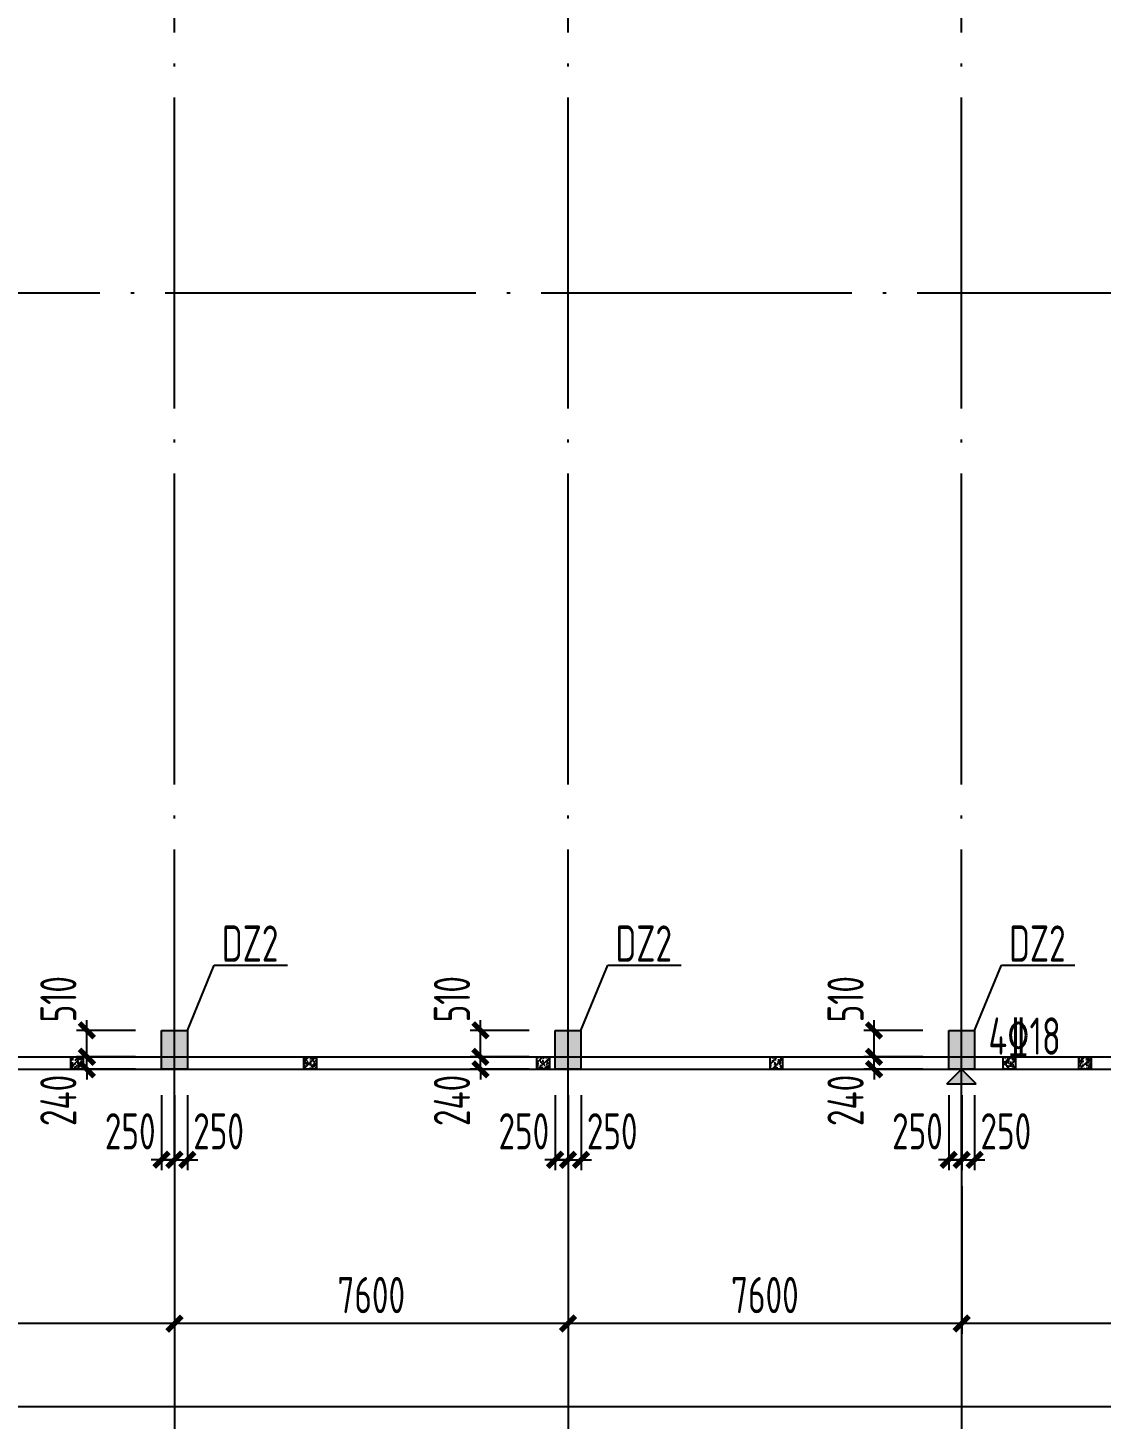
# Model space of a CAD drawing. Extents: x -3102990 to -851544, y -5293060 to -2540151.
# Drawn here: x -2272817 to -2262454, y -2657767 to -2644335 of the extents above; entities that cross this region are included whole.
import ezdxf

# ---------------------------------------------------------------- set-up
doc = ezdxf.new("R2010")
doc.units = 0
doc.header["$LTSCALE"] = 1000
doc.header["$PDMODE"] = 1
doc.linetypes.add('DOTE', pattern=[2.42, 2, -0.2, 0.02, -0.2])
doc.layers.get('0').update_dxf_attribs({"linetype": 'CONTINUOUS'})
doc.layers.get('Defpoints').update_dxf_attribs({"linetype": 'CONTINUOUS'})
for name, color, linetype in [('AXIS', 253, 'DOTE'), ('BEAM_CON', 4, 'CONTINUOUS'), ('COLU', 7, 'CONTINUOUS'), ('DIM', 3, 'CONTINUOUS'), ('HATCH', 254, 'CONTINUOUS'), ('NUM', 7, 'CONTINUOUS'), ('TEXT', 7, 'CONTINUOUS')]:
    doc.layers.add(name, color=color, linetype=linetype)
doc.styles.add('TSSD_Dimension', font='tssdeng.shx', dxfattribs={"width": 0.7, "bigfont": 'Hztxt.shx'})
doc.styles.add('TSSD_Label', font='tssdeng.shx', dxfattribs={"width": 0.75, "bigfont": 'hztxt.shx'})
doc.styles.add('TSSD_Rein', font='Tssdeng.shx', dxfattribs={"width": 0.75, "bigfont": 'hztxt.shx'})
doc.dimstyles.new('TSSD_200_100', dxfattribs={"dimtxt": 350, "dimasz": 100, "dimexe": 100, "dimexo": 250, "dimgap": 100, "dimtad": 1, "dimdec": 0, "dimlfac": 2, "dimzin": 0, "dimdsep": 46, "dimtxsty": 'TSSD_Dimension', "dimblk": 'ARCHTICK', "dimcen": 0, "dimdle": 100, "dimclrt": 7, "dimadec": 0, "dimazin": 0, "dimtfac": 1, "dimtdec": 0, "dimtix": 1, "dimtmove": 2, "dimatfit": 3, "dimfxl": 1, "dimtolj": 1, "dimtzin": 0, "dimarcsym": 0})

# ---------------------------------------------------------------- blocks, each defined once
blk = doc.blocks.new('_ArchTick')
at = {"color": 0, "const_width": 0.5}
blk.add_lwpolyline([(-0.71, -0.71), (0.71, 0.71)], dxfattribs=at)
blk = doc.blocks.new('*D1112')
at = {"layer": 'Defpoints', "color": 0, "ltscale": 1.5}
for p in [(-2263801, -2655269), (-2259401, -2655269), (-2263801, -2656844)]:
    blk.add_point(p, dxfattribs=at)
at = {"layer": 'DIM', "color": 0, "lineweight": -2, "ltscale": 1.5}
for p, q in [((-2263801, -2655519), (-2263801, -2656944)), ((-2259401, -2655519), (-2259401, -2656944)), ((-2259301, -2656844), (-2263901, -2656844))]:
    blk.add_line(p, q, dxfattribs=at)
at = {"layer": 'DIM', "color": 0, "lineweight": -2, "ltscale": 1.5, "xscale": 100, "yscale": 100, "zscale": 100, "rotation": 180}
blk.add_blockref('_ArchTick', (-2263801, -2656844), dxfattribs=at)
at = {"layer": 'DIM', "color": 0, "lineweight": -2, "ltscale": 1.5, "xscale": 100, "yscale": 100, "zscale": 100}
blk.add_blockref('_ArchTick', (-2259401, -2656844), dxfattribs=at)
at = {"layer": 'DIM', "color": 7, "ltscale": 1.5, "insert": (-2261601, -2656569), "char_height": 350, "attachment_point": 5, "style": 'TSSD_Dimension'}
blk.add_mtext('\\A1;8800', dxfattribs=at)
blk = doc.blocks.new('*D1113')
at = {"layer": 'Defpoints', "color": 0, "ltscale": 1.5}
for p in [(-2267601, -2655269), (-2263801, -2655269), (-2267601, -2656844)]:
    blk.add_point(p, dxfattribs=at)
at = {"layer": 'DIM', "color": 0, "lineweight": -2, "ltscale": 1.5}
for p, q in [((-2267601, -2655519), (-2267601, -2656944)), ((-2263801, -2655519), (-2263801, -2656944)), ((-2263701, -2656844), (-2267701, -2656844))]:
    blk.add_line(p, q, dxfattribs=at)
at = {"layer": 'DIM', "color": 0, "lineweight": -2, "ltscale": 1.5, "xscale": 100, "yscale": 100, "zscale": 100, "rotation": 180}
blk.add_blockref('_ArchTick', (-2267601, -2656844), dxfattribs=at)
at = {"layer": 'DIM', "color": 0, "lineweight": -2, "ltscale": 1.5, "xscale": 100, "yscale": 100, "zscale": 100}
blk.add_blockref('_ArchTick', (-2263801, -2656844), dxfattribs=at)
at = {"layer": 'DIM', "color": 7, "ltscale": 1.5, "insert": (-2265701, -2656569), "char_height": 350, "attachment_point": 5, "style": 'TSSD_Dimension'}
blk.add_mtext('\\A1;7600', dxfattribs=at)
blk = doc.blocks.new('*D1114')
at = {"layer": 'Defpoints', "color": 0, "ltscale": 1.5}
for p in [(-2271401, -2655269), (-2267601, -2655269), (-2271401, -2656844)]:
    blk.add_point(p, dxfattribs=at)
at = {"layer": 'DIM', "color": 0, "lineweight": -2, "ltscale": 1.5}
for p, q in [((-2271401, -2655519), (-2271401, -2656944)), ((-2267601, -2655519), (-2267601, -2656944)), ((-2267501, -2656844), (-2271501, -2656844))]:
    blk.add_line(p, q, dxfattribs=at)
at = {"layer": 'DIM', "color": 0, "lineweight": -2, "ltscale": 1.5, "xscale": 100, "yscale": 100, "zscale": 100, "rotation": 180}
blk.add_blockref('_ArchTick', (-2271401, -2656844), dxfattribs=at)
at = {"layer": 'DIM', "color": 0, "lineweight": -2, "ltscale": 1.5, "xscale": 100, "yscale": 100, "zscale": 100}
blk.add_blockref('_ArchTick', (-2267601, -2656844), dxfattribs=at)
at = {"layer": 'DIM', "color": 7, "ltscale": 1.5, "insert": (-2269501, -2656569), "char_height": 350, "attachment_point": 5, "style": 'TSSD_Dimension'}
blk.add_mtext('\\A1;7600', dxfattribs=at)
blk = doc.blocks.new('*D1115')
at = {"layer": 'Defpoints', "color": 0, "ltscale": 1.5}
for p in [(-2275201, -2655269), (-2271401, -2655269), (-2275201, -2656844)]:
    blk.add_point(p, dxfattribs=at)
at = {"layer": 'DIM', "color": 0, "lineweight": -2, "ltscale": 1.5}
for p, q in [((-2275201, -2655519), (-2275201, -2656944)), ((-2271401, -2655519), (-2271401, -2656944)), ((-2271301, -2656844), (-2275301, -2656844))]:
    blk.add_line(p, q, dxfattribs=at)
at = {"layer": 'DIM', "color": 0, "lineweight": -2, "ltscale": 1.5, "xscale": 100, "yscale": 100, "zscale": 100, "rotation": 180}
blk.add_blockref('_ArchTick', (-2275201, -2656844), dxfattribs=at)
at = {"layer": 'DIM', "color": 0, "lineweight": -2, "ltscale": 1.5, "xscale": 100, "yscale": 100, "zscale": 100}
blk.add_blockref('_ArchTick', (-2271401, -2656844), dxfattribs=at)
at = {"layer": 'DIM', "color": 7, "ltscale": 1.5, "insert": (-2273301, -2656569), "char_height": 350, "attachment_point": 5, "style": 'TSSD_Dimension'}
blk.add_mtext('\\A1;7600', dxfattribs=at)
blk = doc.blocks.new('*D1131')
at = {"layer": 'Defpoints', "color": 0, "ltscale": 1.5}
for p in [(-2332201, -2655269), (-2256201, -2655269), (-2256201, -2657644)]:
    blk.add_point(p, dxfattribs=at)
at = {"layer": 'DIM', "color": 0, "lineweight": -2, "ltscale": 1.5}
for p, q in [((-2332201, -2655519), (-2332201, -2657744)), ((-2256201, -2655519), (-2256201, -2657744)), ((-2332301, -2657644), (-2256101, -2657644))]:
    blk.add_line(p, q, dxfattribs=at)
at = {"layer": 'DIM', "color": 0, "lineweight": -2, "ltscale": 1.5, "xscale": 100, "yscale": 100, "zscale": 100, "rotation": 180}
blk.add_blockref('_ArchTick', (-2332201, -2657644), dxfattribs=at)
at = {"layer": 'DIM', "color": 0, "lineweight": -2, "ltscale": 1.5, "xscale": 100, "yscale": 100, "zscale": 100}
blk.add_blockref('_ArchTick', (-2256201, -2657644), dxfattribs=at)
at = {"layer": 'DIM', "color": 7, "ltscale": 1.5, "insert": (-2294201, -2657369), "char_height": 350, "attachment_point": 5, "style": 'TSSD_Dimension'}
blk.add_mtext('\\A1;152000', dxfattribs=at)
blk = doc.blocks.new('*D1353')
at = {"layer": 'Defpoints', "color": 0, "ltscale": 1.5}
for p in [(-2271526, -2654389), (-2271401, -2654389), (-2271401, -2655263)]:
    blk.add_point(p, dxfattribs=at)
at = {"layer": 'DIM', "color": 0, "lineweight": -2, "ltscale": 1.5}
for p, q in [((-2271526, -2654639), (-2271526, -2655363)), ((-2271401, -2654639), (-2271401, -2655363)), ((-2271526, -2655263), (-2271626, -2655263)), ((-2271526, -2655263), (-2271401, -2655263)), ((-2271401, -2655263), (-2271301, -2655263))]:
    blk.add_line(p, q, dxfattribs=at)
at = {"layer": 'DIM', "color": 0, "lineweight": -2, "ltscale": 1.5, "xscale": 100, "yscale": 100, "zscale": 100}
blk.add_blockref('_ArchTick', (-2271526, -2655263), dxfattribs=at)
at = {"layer": 'DIM', "color": 0, "lineweight": -2, "ltscale": 1.5, "xscale": 100, "yscale": 100, "zscale": 100, "rotation": 180}
blk.add_blockref('_ArchTick', (-2271401, -2655263), dxfattribs=at)
at = {"layer": 'DIM', "color": 7, "ltscale": 1.5, "insert": (-2271828, -2654988), "char_height": 350, "attachment_point": 5, "style": 'TSSD_Dimension'}
blk.add_mtext('\\A1;250', dxfattribs=at)
blk = doc.blocks.new('*D1354')
at = {"layer": 'Defpoints', "color": 0, "ltscale": 1.5}
for p in [(-2271401, -2654389), (-2271276, -2654389), (-2271276, -2655263)]:
    blk.add_point(p, dxfattribs=at)
at = {"layer": 'DIM', "color": 0, "lineweight": -2, "ltscale": 1.5}
for p, q in [((-2271401, -2654639), (-2271401, -2655363)), ((-2271276, -2654639), (-2271276, -2655363)), ((-2271401, -2655263), (-2271501, -2655263)), ((-2271401, -2655263), (-2271276, -2655263)), ((-2271276, -2655263), (-2271176, -2655263))]:
    blk.add_line(p, q, dxfattribs=at)
at = {"layer": 'DIM', "color": 0, "lineweight": -2, "ltscale": 1.5, "xscale": 100, "yscale": 100, "zscale": 100}
blk.add_blockref('_ArchTick', (-2271401, -2655263), dxfattribs=at)
at = {"layer": 'DIM', "color": 0, "lineweight": -2, "ltscale": 1.5, "xscale": 100, "yscale": 100, "zscale": 100, "rotation": 180}
blk.add_blockref('_ArchTick', (-2271276, -2655263), dxfattribs=at)
at = {"layer": 'DIM', "color": 7, "ltscale": 1.5, "insert": (-2270975, -2654988), "char_height": 350, "attachment_point": 5, "style": 'TSSD_Dimension'}
blk.add_mtext('\\A1;250', dxfattribs=at)
blk = doc.blocks.new('*D1355')
at = {"layer": 'Defpoints', "color": 0, "ltscale": 1.5}
for p in [(-2272247, -2654269), (-2271526, -2654269), (-2271526, -2654389)]:
    blk.add_point(p, dxfattribs=at)
at = {"layer": 'DIM', "color": 0, "lineweight": -2, "ltscale": 1.5}
for p, q in [((-2272247, -2654269), (-2272247, -2654169)), ((-2271776, -2654269), (-2272347, -2654269)), ((-2272247, -2654389), (-2272247, -2654269)), ((-2271776, -2654389), (-2272347, -2654389)), ((-2272247, -2654389), (-2272247, -2654489))]:
    blk.add_line(p, q, dxfattribs=at)
at = {"layer": 'DIM', "color": 0, "lineweight": -2, "ltscale": 1.5, "xscale": 100, "yscale": 100, "zscale": 100}
for p, rotation in [((-2272247, -2654269), 270), ((-2272247, -2654389), 90)]:
    blk.add_blockref('_ArchTick', p, dxfattribs=dict(at, rotation=rotation))
at = {"layer": 'DIM', "color": 7, "ltscale": 1.5, "insert": (-2272522, -2654690), "char_height": 350, "attachment_point": 5, "rotation": 90, "style": 'TSSD_Dimension'}
blk.add_mtext('\\A1;240', dxfattribs=at)
blk = doc.blocks.new('*D1356')
at = {"layer": 'Defpoints', "color": 0, "ltscale": 1.5}
for p in [(-2272247, -2654014), (-2271526, -2654014), (-2271526, -2654269)]:
    blk.add_point(p, dxfattribs=at)
at = {"layer": 'DIM', "color": 0, "lineweight": -2, "ltscale": 1.5}
for p, q in [((-2272247, -2654369), (-2272247, -2653914)), ((-2271776, -2654014), (-2272347, -2654014)), ((-2271776, -2654269), (-2272347, -2654269))]:
    blk.add_line(p, q, dxfattribs=at)
at = {"layer": 'DIM', "color": 0, "lineweight": -2, "ltscale": 1.5, "xscale": 100, "yscale": 100, "zscale": 100}
for p, rotation in [((-2272247, -2654014), 90), ((-2272247, -2654269), 270)]:
    blk.add_blockref('_ArchTick', p, dxfattribs=dict(at, rotation=rotation))
at = {"layer": 'DIM', "color": 7, "ltscale": 1.5, "insert": (-2272522, -2653713), "char_height": 350, "attachment_point": 5, "rotation": 90, "style": 'TSSD_Dimension'}
blk.add_mtext('\\A1;510', dxfattribs=at)
blk = doc.blocks.new('*D1361')
at = {"layer": 'Defpoints', "color": 0, "ltscale": 1.5}
for p in [(-2267726, -2654389), (-2267601, -2654389), (-2267601, -2655263)]:
    blk.add_point(p, dxfattribs=at)
at = {"layer": 'DIM', "color": 0, "lineweight": -2, "ltscale": 1.5}
for p, q in [((-2267726, -2654639), (-2267726, -2655363)), ((-2267601, -2654639), (-2267601, -2655363)), ((-2267726, -2655263), (-2267826, -2655263)), ((-2267726, -2655263), (-2267601, -2655263)), ((-2267601, -2655263), (-2267501, -2655263))]:
    blk.add_line(p, q, dxfattribs=at)
at = {"layer": 'DIM', "color": 0, "lineweight": -2, "ltscale": 1.5, "xscale": 100, "yscale": 100, "zscale": 100}
blk.add_blockref('_ArchTick', (-2267726, -2655263), dxfattribs=at)
at = {"layer": 'DIM', "color": 0, "lineweight": -2, "ltscale": 1.5, "xscale": 100, "yscale": 100, "zscale": 100, "rotation": 180}
blk.add_blockref('_ArchTick', (-2267601, -2655263), dxfattribs=at)
at = {"layer": 'DIM', "color": 7, "ltscale": 1.5, "insert": (-2268028, -2654988), "char_height": 350, "attachment_point": 5, "style": 'TSSD_Dimension'}
blk.add_mtext('\\A1;250', dxfattribs=at)
blk = doc.blocks.new('*D1362')
at = {"layer": 'Defpoints', "color": 0, "ltscale": 1.5}
for p in [(-2267601, -2654389), (-2267476, -2654389), (-2267476, -2655263)]:
    blk.add_point(p, dxfattribs=at)
at = {"layer": 'DIM', "color": 0, "lineweight": -2, "ltscale": 1.5}
for p, q in [((-2267601, -2654639), (-2267601, -2655363)), ((-2267476, -2654639), (-2267476, -2655363)), ((-2267601, -2655263), (-2267701, -2655263)), ((-2267601, -2655263), (-2267476, -2655263)), ((-2267476, -2655263), (-2267376, -2655263))]:
    blk.add_line(p, q, dxfattribs=at)
at = {"layer": 'DIM', "color": 0, "lineweight": -2, "ltscale": 1.5, "xscale": 100, "yscale": 100, "zscale": 100}
blk.add_blockref('_ArchTick', (-2267601, -2655263), dxfattribs=at)
at = {"layer": 'DIM', "color": 0, "lineweight": -2, "ltscale": 1.5, "xscale": 100, "yscale": 100, "zscale": 100, "rotation": 180}
blk.add_blockref('_ArchTick', (-2267476, -2655263), dxfattribs=at)
at = {"layer": 'DIM', "color": 7, "ltscale": 1.5, "insert": (-2267175, -2654988), "char_height": 350, "attachment_point": 5, "style": 'TSSD_Dimension'}
blk.add_mtext('\\A1;250', dxfattribs=at)
blk = doc.blocks.new('*D1363')
at = {"layer": 'Defpoints', "color": 0, "ltscale": 1.5}
for p in [(-2268447, -2654269), (-2267726, -2654269), (-2267726, -2654389)]:
    blk.add_point(p, dxfattribs=at)
at = {"layer": 'DIM', "color": 0, "lineweight": -2, "ltscale": 1.5}
for p, q in [((-2268447, -2654269), (-2268447, -2654169)), ((-2267976, -2654269), (-2268547, -2654269)), ((-2268447, -2654389), (-2268447, -2654269)), ((-2267976, -2654389), (-2268547, -2654389)), ((-2268447, -2654389), (-2268447, -2654489))]:
    blk.add_line(p, q, dxfattribs=at)
at = {"layer": 'DIM', "color": 0, "lineweight": -2, "ltscale": 1.5, "xscale": 100, "yscale": 100, "zscale": 100}
for p, rotation in [((-2268447, -2654269), 270), ((-2268447, -2654389), 90)]:
    blk.add_blockref('_ArchTick', p, dxfattribs=dict(at, rotation=rotation))
at = {"layer": 'DIM', "color": 7, "ltscale": 1.5, "insert": (-2268722, -2654690), "char_height": 350, "attachment_point": 5, "rotation": 90, "style": 'TSSD_Dimension'}
blk.add_mtext('\\A1;240', dxfattribs=at)
blk = doc.blocks.new('*D1364')
at = {"layer": 'Defpoints', "color": 0, "ltscale": 1.5}
for p in [(-2268447, -2654014), (-2267726, -2654014), (-2267726, -2654269)]:
    blk.add_point(p, dxfattribs=at)
at = {"layer": 'DIM', "color": 0, "lineweight": -2, "ltscale": 1.5}
for p, q in [((-2268447, -2654369), (-2268447, -2653914)), ((-2267976, -2654014), (-2268547, -2654014)), ((-2267976, -2654269), (-2268547, -2654269))]:
    blk.add_line(p, q, dxfattribs=at)
at = {"layer": 'DIM', "color": 0, "lineweight": -2, "ltscale": 1.5, "xscale": 100, "yscale": 100, "zscale": 100}
for p, rotation in [((-2268447, -2654014), 90), ((-2268447, -2654269), 270)]:
    blk.add_blockref('_ArchTick', p, dxfattribs=dict(at, rotation=rotation))
at = {"layer": 'DIM', "color": 7, "ltscale": 1.5, "insert": (-2268722, -2653713), "char_height": 350, "attachment_point": 5, "rotation": 90, "style": 'TSSD_Dimension'}
blk.add_mtext('\\A1;510', dxfattribs=at)
blk = doc.blocks.new('*D1369')
at = {"layer": 'Defpoints', "color": 0, "ltscale": 1.5}
for p in [(-2263926, -2654389), (-2263801, -2654389), (-2263801, -2655263)]:
    blk.add_point(p, dxfattribs=at)
at = {"layer": 'DIM', "color": 0, "lineweight": -2, "ltscale": 1.5}
for p, q in [((-2263926, -2654639), (-2263926, -2655363)), ((-2263801, -2654639), (-2263801, -2655363)), ((-2263926, -2655263), (-2264026, -2655263)), ((-2263926, -2655263), (-2263801, -2655263)), ((-2263801, -2655263), (-2263701, -2655263))]:
    blk.add_line(p, q, dxfattribs=at)
at = {"layer": 'DIM', "color": 0, "lineweight": -2, "ltscale": 1.5, "xscale": 100, "yscale": 100, "zscale": 100}
blk.add_blockref('_ArchTick', (-2263926, -2655263), dxfattribs=at)
at = {"layer": 'DIM', "color": 0, "lineweight": -2, "ltscale": 1.5, "xscale": 100, "yscale": 100, "zscale": 100, "rotation": 180}
blk.add_blockref('_ArchTick', (-2263801, -2655263), dxfattribs=at)
at = {"layer": 'DIM', "color": 7, "ltscale": 1.5, "insert": (-2264228, -2654988), "char_height": 350, "attachment_point": 5, "style": 'TSSD_Dimension'}
blk.add_mtext('\\A1;250', dxfattribs=at)
blk = doc.blocks.new('*D1370')
at = {"layer": 'Defpoints', "color": 0, "ltscale": 1.5}
for p in [(-2263801, -2654389), (-2263676, -2654389), (-2263676, -2655263)]:
    blk.add_point(p, dxfattribs=at)
at = {"layer": 'DIM', "color": 0, "lineweight": -2, "ltscale": 1.5}
for p, q in [((-2263801, -2654639), (-2263801, -2655363)), ((-2263676, -2654639), (-2263676, -2655363)), ((-2263801, -2655263), (-2263901, -2655263)), ((-2263801, -2655263), (-2263676, -2655263)), ((-2263676, -2655263), (-2263576, -2655263))]:
    blk.add_line(p, q, dxfattribs=at)
at = {"layer": 'DIM', "color": 0, "lineweight": -2, "ltscale": 1.5, "xscale": 100, "yscale": 100, "zscale": 100}
blk.add_blockref('_ArchTick', (-2263801, -2655263), dxfattribs=at)
at = {"layer": 'DIM', "color": 0, "lineweight": -2, "ltscale": 1.5, "xscale": 100, "yscale": 100, "zscale": 100, "rotation": 180}
blk.add_blockref('_ArchTick', (-2263676, -2655263), dxfattribs=at)
at = {"layer": 'DIM', "color": 7, "ltscale": 1.5, "insert": (-2263375, -2654988), "char_height": 350, "attachment_point": 5, "style": 'TSSD_Dimension'}
blk.add_mtext('\\A1;250', dxfattribs=at)
blk = doc.blocks.new('*D1371')
at = {"layer": 'Defpoints', "color": 0, "ltscale": 1.5}
for p in [(-2264647, -2654269), (-2263926, -2654269), (-2263926, -2654389)]:
    blk.add_point(p, dxfattribs=at)
at = {"layer": 'DIM', "color": 0, "lineweight": -2, "ltscale": 1.5}
for p, q in [((-2264647, -2654269), (-2264647, -2654169)), ((-2264176, -2654269), (-2264747, -2654269)), ((-2264647, -2654389), (-2264647, -2654269)), ((-2264176, -2654389), (-2264747, -2654389)), ((-2264647, -2654389), (-2264647, -2654489))]:
    blk.add_line(p, q, dxfattribs=at)
at = {"layer": 'DIM', "color": 0, "lineweight": -2, "ltscale": 1.5, "xscale": 100, "yscale": 100, "zscale": 100}
for p, rotation in [((-2264647, -2654269), 270), ((-2264647, -2654389), 90)]:
    blk.add_blockref('_ArchTick', p, dxfattribs=dict(at, rotation=rotation))
at = {"layer": 'DIM', "color": 7, "ltscale": 1.5, "insert": (-2264922, -2654690), "char_height": 350, "attachment_point": 5, "rotation": 90, "style": 'TSSD_Dimension'}
blk.add_mtext('\\A1;240', dxfattribs=at)
blk = doc.blocks.new('*D1372')
at = {"layer": 'Defpoints', "color": 0, "ltscale": 1.5}
for p in [(-2264647, -2654014), (-2263926, -2654014), (-2263926, -2654269)]:
    blk.add_point(p, dxfattribs=at)
at = {"layer": 'DIM', "color": 0, "lineweight": -2, "ltscale": 1.5}
for p, q in [((-2264647, -2654369), (-2264647, -2653914)), ((-2264176, -2654014), (-2264747, -2654014)), ((-2264176, -2654269), (-2264747, -2654269))]:
    blk.add_line(p, q, dxfattribs=at)
at = {"layer": 'DIM', "color": 0, "lineweight": -2, "ltscale": 1.5, "xscale": 100, "yscale": 100, "zscale": 100}
for p, rotation in [((-2264647, -2654014), 90), ((-2264647, -2654269), 270)]:
    blk.add_blockref('_ArchTick', p, dxfattribs=dict(at, rotation=rotation))
at = {"layer": 'DIM', "color": 7, "ltscale": 1.5, "insert": (-2264922, -2653713), "char_height": 350, "attachment_point": 5, "rotation": 90, "style": 'TSSD_Dimension'}
blk.add_mtext('\\A1;510', dxfattribs=at)
blk = doc.blocks.new('A$C728275D6')
at = {"ltscale": 1.5}
blk.add_hatch(color=256, dxfattribs=at).paths.add_polyline_path([(-153, 49), (130, 49), (-11, -92)])
for p, q in [((-153, 49), (-11, -92)), ((-153, 49), (130, 49)), ((130, 49), (-11, -92))]:
    blk.add_line(p, q, dxfattribs=at)
blk = doc.blocks.new('A$C08C432BE')
at = {"layer": 'HATCH', "ltscale": 1.5}
h = blk.add_hatch(dxfattribs=at)
h.set_pattern_fill('ARMORED', color=256, scale=10, style=0)
h.set_pattern_definition([(50, (2321063.67, 2681626.08), (71.7260183, -6.2752135), [7.5, -82.5]), (355, (2321063.67, 2681626.08), (-13.8751334, 75.2192134), [6, -66]), (100.4514, (2321069.646, 2681625.554), (57.8509382, 68.9439542), [6.374019, -70.1142112]), (46.1842, (2321063.67, 2681646.08), (106.7241049, -16.5519014), [11.25, -123.75]), (96.6356, (2321072.56, 2681644.7), (93.4662706, 97.411787), [9.5610288, -105.1713]), (351.1842, (2321063.67, 2681646.08), (93.4661945, 97.41186), [9, -99]), (21, (2321073.67, 2681641.08), (59.6907052, -40.2618891), [7.5, -82.5]), (326, (2321073.67, 2681641.08), (24.3315332, 72.5150045), [6, -66]), (71.4514, (2321078.64, 2681637.72), (84.0222629, 32.2530497), [6.374019, -70.1142112]), (37.5, (2321063.669, 2681626.077), (1.21598553, 33.28938538), [0, -65.2, 0, -67, 0, -66.25]), (7.5, (2321063.67, 2681626.077), (26.30695374, 39.4411712), [0, -38.2, 0, -63.7, 0, -25.25]), (327.5, (2321041.369, 2681626.077), (53.38224362, -2.25548717), [0, -25, 0, -78, 0, -103.5]), (317.5, (2321031.37, 2681626.077), (58.31861693, 10.01049823), [0, -32.5, 0, -51.8, 0, -73.5]), (45, (2321063.67, 2681626.077), (-35.35533906, 35.35533906), [])])
h.paths.add_polyline_path([(-79, 92), (41, 92), (41, -28), (-79, -28)])
at = {"layer": 'COLU'}
blk.add_lwpolyline([(-79, 92), (41, 92), (41, -28), (-79, -28)], close=True, dxfattribs=at)

msp = doc.modelspace()

# ---------------------------------------------------------------- hatches: boundary and pattern name
at = {"layer": 'COLU', "ltscale": 1.5}
h = msp.add_hatch(color=256, dxfattribs=at)
h.paths.add_polyline_path([(-2256081.43, -2641356.35), (-2256456.43, -2641356.35), (-2256456.43, -2641581.35), (-2256081.43, -2641581.35)])
h.paths.add_polyline_path([(-2256081.43, -2645656.35), (-2256456.43, -2645656.35), (-2256456.43, -2645881.35), (-2256081.43, -2645881.35)])
h.paths.add_polyline_path([(-2256081.43, -2639773.85), (-2256381.43, -2639773.85), (-2256381.43, -2639398.85), (-2256081.43, -2639398.85)])
h.paths.add_polyline_path([(-2256081.43, -2649956.35), (-2256456.43, -2649956.35), (-2256456.43, -2650181.35), (-2256081.43, -2650181.35)])
h.paths.add_polyline_path([(-2256081.43, -2654013.85), (-2256381.43, -2654013.85), (-2256381.43, -2654388.85), (-2256081.43, -2654388.85)])
h.paths.add_polyline_path([(-2275326.43, -2654013.85), (-2275076.43, -2654013.85), (-2275076.43, -2654388.85), (-2275326.43, -2654388.85)])
h.paths.add_polyline_path([(-2259526.43, -2639773.85), (-2259276.43, -2639773.85), (-2259276.43, -2639398.85), (-2259526.43, -2639398.85)])
h.paths.add_polyline_path([(-2259526.43, -2654013.85), (-2259276.43, -2654013.85), (-2259276.43, -2654388.85), (-2259526.43, -2654388.85)])
h.paths.add_polyline_path([(-2263926.43, -2639773.85), (-2263676.43, -2639773.85), (-2263676.43, -2639398.85), (-2263926.43, -2639398.85)])
h.paths.add_polyline_path([(-2263926.43, -2654013.85), (-2263676.43, -2654013.85), (-2263676.43, -2654388.85), (-2263926.43, -2654388.85)])
h.paths.add_polyline_path([(-2267726.43, -2639773.85), (-2267476.43, -2639773.85), (-2267476.43, -2639398.85), (-2267726.43, -2639398.85)])
h.paths.add_polyline_path([(-2267726.43, -2654013.85), (-2267476.43, -2654013.85), (-2267476.43, -2654388.85), (-2267726.43, -2654388.85)])
h.paths.add_polyline_path([(-2271526.43, -2639773.85), (-2271276.43, -2639773.85), (-2271276.43, -2639398.85), (-2271526.43, -2639398.85)])
h.paths.add_polyline_path([(-2271526.43, -2654013.85), (-2271276.43, -2654013.85), (-2271276.43, -2654388.85), (-2271526.43, -2654388.85)])
h.paths.add_polyline_path([(-2275326.43, -2639398.85), (-2275076.43, -2639398.85), (-2275076.43, -2639773.85), (-2275326.43, -2639773.85)])
h.paths.add_polyline_path([(-2279126.43, -2639773.85), (-2278876.43, -2639773.85), (-2278876.43, -2639398.85), (-2279126.43, -2639398.85)])
h.paths.add_polyline_path([(-2279126.43, -2654013.85), (-2278876.43, -2654013.85), (-2278876.43, -2654388.85), (-2279126.43, -2654388.85)])
h.paths.add_polyline_path([(-2282926.43, -2639773.85), (-2282676.43, -2639773.85), (-2282676.43, -2639398.85), (-2282926.43, -2639398.85)])
h.paths.add_polyline_path([(-2282926.43, -2654013.85), (-2282676.43, -2654013.85), (-2282676.43, -2654388.85), (-2282926.43, -2654388.85)])
h.paths.add_polyline_path([(-2286726.43, -2639773.85), (-2286476.43, -2639773.85), (-2286476.43, -2639398.85), (-2286726.43, -2639398.85)])
h.paths.add_polyline_path([(-2286726.43, -2654013.85), (-2286476.43, -2654013.85), (-2286476.43, -2654388.85), (-2286726.43, -2654388.85)])
h.paths.add_polyline_path([(-2290526.43, -2639773.85), (-2290276.43, -2639773.85), (-2290276.43, -2639398.85), (-2290526.43, -2639398.85)])
h.paths.add_polyline_path([(-2290526.43, -2654013.85), (-2290276.43, -2654013.85), (-2290276.43, -2654388.85), (-2290526.43, -2654388.85)])
h.paths.add_polyline_path([(-2294326.43, -2639773.85), (-2294076.43, -2639773.85), (-2294076.43, -2639398.85), (-2294326.43, -2639398.85)])
h.paths.add_polyline_path([(-2294326.43, -2654013.85), (-2294076.43, -2654013.85), (-2294076.43, -2654388.85), (-2294326.43, -2654388.85)])
h.paths.add_polyline_path([(-2298126.43, -2639773.85), (-2297876.43, -2639773.85), (-2297876.43, -2639398.85), (-2298126.43, -2639398.85)])
h.paths.add_polyline_path([(-2298126.43, -2654013.85), (-2297876.43, -2654013.85), (-2297876.43, -2654388.85), (-2298126.43, -2654388.85)])
h.paths.add_polyline_path([(-2301926.43, -2639773.85), (-2301676.43, -2639773.85), (-2301676.43, -2639398.85), (-2301926.43, -2639398.85)])
h.paths.add_polyline_path([(-2301926.43, -2654013.85), (-2301676.43, -2654013.85), (-2301676.43, -2654388.85), (-2301926.43, -2654388.85)])
h.paths.add_polyline_path([(-2305726.43, -2639773.85), (-2305476.43, -2639773.85), (-2305476.43, -2639398.85), (-2305726.43, -2639398.85)])
h.paths.add_polyline_path([(-2305726.43, -2654013.85), (-2305476.43, -2654013.85), (-2305476.43, -2654388.85), (-2305726.43, -2654388.85)])
h.paths.add_polyline_path([(-2309526.43, -2639773.85), (-2309276.43, -2639773.85), (-2309276.43, -2639398.85), (-2309526.43, -2639398.85)])
h.paths.add_polyline_path([(-2309526.43, -2654013.85), (-2309276.43, -2654013.85), (-2309276.43, -2654388.85), (-2309526.43, -2654388.85)])
h.paths.add_polyline_path([(-2313326.43, -2639773.85), (-2313076.43, -2639773.85), (-2313076.43, -2639398.85), (-2313326.43, -2639398.85)])
h.paths.add_polyline_path([(-2313326.43, -2654013.85), (-2313076.43, -2654013.85), (-2313076.43, -2654388.85), (-2313326.43, -2654388.85)])
h.paths.add_polyline_path([(-2317126.43, -2639773.85), (-2316876.43, -2639773.85), (-2316876.43, -2639398.85), (-2317126.43, -2639398.85)])
h.paths.add_polyline_path([(-2317126.43, -2654013.85), (-2316876.43, -2654013.85), (-2316876.43, -2654388.85), (-2317126.43, -2654388.85)])
h.paths.add_polyline_path([(-2320926.43, -2639773.85), (-2320676.43, -2639773.85), (-2320676.43, -2639398.85), (-2320926.43, -2639398.85)])
h.paths.add_polyline_path([(-2320926.43, -2654013.85), (-2320676.43, -2654013.85), (-2320676.43, -2654388.85), (-2320926.43, -2654388.85)])
h.paths.add_polyline_path([(-2324726.43, -2639773.85), (-2324476.43, -2639773.85), (-2324476.43, -2639398.85), (-2324726.43, -2639398.85)])
h.paths.add_polyline_path([(-2324726.43, -2654013.85), (-2324476.43, -2654013.85), (-2324476.43, -2654388.85), (-2324726.43, -2654388.85)])
h.paths.add_polyline_path([(-2328526.43, -2639773.85), (-2328276.43, -2639773.85), (-2328276.43, -2639398.85), (-2328526.43, -2639398.85)])
h.paths.add_polyline_path([(-2328526.43, -2654013.85), (-2328276.43, -2654013.85), (-2328276.43, -2654388.85), (-2328526.43, -2654388.85)])

# ---------------------------------------------------------------- linework, layer by layer
at = {"layer": 'AXIS', "ltscale": 1.5}
for p, q in [((-2271401.43, -2655268.85), (-2271401.43, -2638518.85)), ((-2267601.43, -2655268.85), (-2267601.43, -2638518.85)), ((-2263801.43, -2655268.85), (-2263801.43, -2638518.85)), ((-2333201.43, -2646893.85), (-2255201.43, -2646893.85)), ((-2333201.43, -2654268.85), (-2255201.43, -2654268.85))]:
    msp.add_line(p, q, dxfattribs=at)
at = {"layer": 'BEAM_CON'}
for points in [[(-2331971.43, -2654388.85), (-2256081.43, -2654388.85), (-2256081.43, -2639398.85), (-2331971.43, -2639398.85)], [(-2331971.43, -2654268.85), (-2256201.43, -2654268.85), (-2256201.43, -2639518.85), (-2331971.43, -2639518.85)]]:
    msp.add_lwpolyline(points, dxfattribs=at)
at = {"layer": 'COLU', "ltscale": 1.5}
for points in [[(-2271526.43, -2654013.85), (-2271276.43, -2654013.85), (-2271276.43, -2654388.85), (-2271526.43, -2654388.85)], [(-2267726.43, -2654013.85), (-2267476.43, -2654013.85), (-2267476.43, -2654388.85), (-2267726.43, -2654388.85)], [(-2263926.43, -2654013.85), (-2263676.43, -2654013.85), (-2263676.43, -2654388.85), (-2263926.43, -2654388.85)]]:
    msp.add_lwpolyline(points, close=True, dxfattribs=at)
at = {"layer": 'NUM'}
for p, q in [((-2271276.43, -2654013.85), (-2271017.61, -2653385.25)), ((-2271017.61, -2653385.25), (-2270308.15, -2653385.25)), ((-2267476.43, -2654013.85), (-2267217.61, -2653385.25)), ((-2267217.61, -2653385.25), (-2266508.15, -2653385.25)), ((-2263676.43, -2654013.85), (-2263417.61, -2653385.25)), ((-2263417.61, -2653385.25), (-2262708.15, -2653385.25))]:
    msp.add_line(p, q, dxfattribs=at)
at = {"layer": 'NUM', "ltscale": 1.5}
for p, q in [((-2271401.43, -2655268.85), (-2271401.43, -2658043.85)), ((-2267601.43, -2655268.85), (-2267601.43, -2658043.85)), ((-2263801.43, -2655268.85), (-2263801.43, -2658043.85))]:
    msp.add_line(p, q, dxfattribs=at)

# ---------------------------------------------------------------- block references
at = {"ltscale": 1.5}
for p in [(-2272322.13, -2654361.29), (-2270072.13, -2654361.29), (-2267822.13, -2654361.29), (-2265572.13, -2654361.29), (-2263322.13, -2654361.29), (-2262592.13, -2654361.29)]:
    msp.add_blockref('A$C08C432BE', p, dxfattribs=at)
at = {"ltscale": 1.5, "xscale": -1, "rotation": 180}
msp.add_blockref('A$C728275D6', (-2263790.08, -2654481.26), dxfattribs=at)

# ---------------------------------------------------------------- texts
at = {"layer": 'TEXT', "style": 'TSSD_Rein', "width": 0.7}
for p in [(-2270943.43, -2653350.24), (-2267143.43, -2653350.24), (-2263343.43, -2653350.24)]:
    msp.add_text('DZ2', height=350, dxfattribs=at).set_placement(p)
at = {"layer": 'TEXT', "color": 6, "lineweight": 9, "style": 'TSSD_Label', "width": 0.7}
msp.add_text('4%%13218', height=360, dxfattribs=at).set_placement((-2263542.52, -2654249.14))

# ---------------------------------------------------------------- dimensions: what is measured, and where the dimension line sits
at = {"layer": 'DIM', "ltscale": 1.5}
for base, p1, p2, picture, middle in [((-2272247.42, -2654013.85), (-2271526.43, -2654268.85), (-2271526.43, -2654013.85), '*D1356', (-2272522.42, -2653712.76)), ((-2268447.42, -2654013.85), (-2267726.43, -2654268.85), (-2267726.43, -2654013.85), '*D1364', (-2268722.42, -2653712.76)), ((-2264647.42, -2654013.85), (-2263926.43, -2654268.85), (-2263926.43, -2654013.85), '*D1372', (-2264922.42, -2653712.76)), ((-2272247.42, -2654268.85), (-2271526.43, -2654388.85), (-2271526.43, -2654268.85), '*D1355', (-2272522.42, -2654689.94)), ((-2268447.42, -2654268.85), (-2267726.43, -2654388.85), (-2267726.43, -2654268.85), '*D1363', (-2268722.42, -2654689.94)), ((-2264647.42, -2654268.85), (-2263926.43, -2654388.85), (-2263926.43, -2654268.85), '*D1371', (-2264922.42, -2654689.94))]:
    dim = msp.add_linear_dim(base=base, p1=p1, p2=p2, angle=90, dimstyle='TSSD_200_100', dxfattribs=at)
    dim.commit()
    dim.dimension.update_dxf_attribs({"geometry": picture, "text_midpoint": middle, "dimtype": 160})
for base, p1, p2, picture, middle in [((-2271401.43, -2655262.56), (-2271526.43, -2654388.85), (-2271401.43, -2654388.85), '*D1353', (-2271827.52, -2654987.56)), ((-2271276.43, -2655262.56), (-2271401.43, -2654388.85), (-2271276.43, -2654388.85), '*D1354', (-2270975.34, -2654987.56)), ((-2267601.43, -2655262.56), (-2267726.43, -2654388.85), (-2267601.43, -2654388.85), '*D1361', (-2268027.52, -2654987.56)), ((-2267476.43, -2655262.56), (-2267601.43, -2654388.85), (-2267476.43, -2654388.85), '*D1362', (-2267175.34, -2654987.56)), ((-2263801.43, -2655262.56), (-2263926.43, -2654388.85), (-2263801.43, -2654388.85), '*D1369', (-2264227.52, -2654987.56)), ((-2263676.43, -2655262.56), (-2263801.43, -2654388.85), (-2263676.43, -2654388.85), '*D1370', (-2263375.34, -2654987.56))]:
    dim = msp.add_linear_dim(base=base, p1=p1, p2=p2, dimstyle='TSSD_200_100', dxfattribs=at)
    dim.commit()
    dim.dimension.update_dxf_attribs({"geometry": picture, "text_midpoint": middle, "dimtype": 160})
for base, p1, p2, picture, middle in [((-2256201.43, -2657643.85), (-2332201.43, -2655268.85), (-2256201.43, -2655268.85), '*D1131', (-2294201.43, -2657368.85)), ((-2275201.43, -2656843.85), (-2271401.43, -2655268.85), (-2275201.43, -2655268.85), '*D1115', (-2273301.43, -2656568.85)), ((-2271401.43, -2656843.85), (-2267601.43, -2655268.85), (-2271401.43, -2655268.85), '*D1114', (-2269501.43, -2656568.85)), ((-2267601.43, -2656843.85), (-2263801.43, -2655268.85), (-2267601.43, -2655268.85), '*D1113', (-2265701.43, -2656568.85)), ((-2263801.43, -2656843.85), (-2259401.43, -2655268.85), (-2263801.43, -2655268.85), '*D1112', (-2261601.43, -2656568.85))]:
    dim = msp.add_linear_dim(base=base, p1=p1, p2=p2, angle=180, dimstyle='TSSD_200_100', dxfattribs=at)
    dim.commit()
    dim.dimension.update_dxf_attribs({"geometry": picture, "text_midpoint": middle})

doc.saveas('drawing.dxf')
